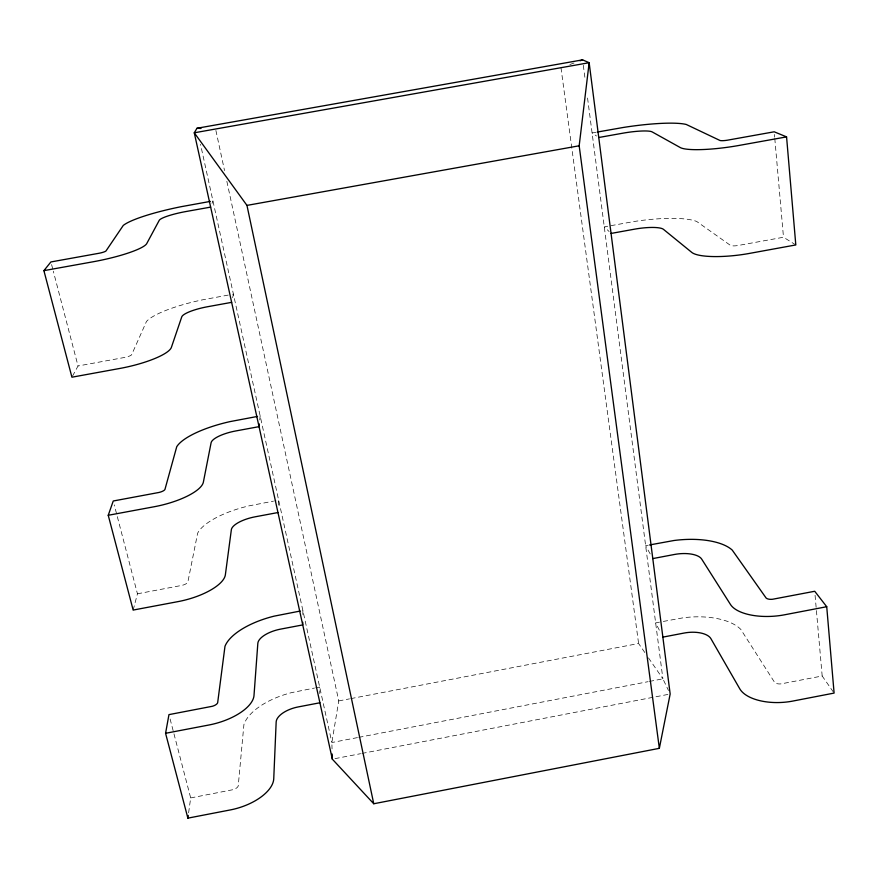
<?xml version="1.0" encoding="UTF-8"?>
<svg xmlns="http://www.w3.org/2000/svg" width="878" height="878" viewBox="0 0 878 878"><rect width="100%" height="100%" fill="white"/><g stroke="black" fill="none" stroke-linecap="round" stroke-linejoin="round"><path stroke-width="0.66" stroke-dasharray="4.39 3.29" d="M302.844 614.468L302.877 610.539M278.381 505.135L278.655 500.186L274.759 500.91M259.734 419.947L260.151 415.931M188.627 812.754L190.68 797.926L169.992 718.577M226.853 181.329L338.754 700.918L331.862 742.525L332.038 748.912M232.648 297.664L233.405 294.141L229.531 294.843M133.16 610.067L137.451 593.802L114.261 504.905M212.026 203.4L212.937 200.93M72.534 376.08L78.032 365.983L53.306 271.159M569.888 64.522L574.98 62.656M357.434 737.608L331.862 742.525L200.513 144.31M358.773 737.344L648.096 681.679M649.446 681.416L662.901 678.826L668.487 690.503M335.012 758.625L360.595 753.697M361.934 753.434L668.827 694.268M190.68 797.926L232.955 789.695A6.025 3.029 -16.8 0 0 238.223 785.975L243.908 724.613A56.324 26.977 -14.4 0 1 291.584 692.621L314.456 688.067M833.354 692.007L822.181 675.994L781.036 683.874A5.948 2.952 -3 0 1 774.637 682.436L740.802 629.405A55.786 26.483 -5.4 0 0 683.358 617.772L660.783 621.898M315.762 687.814L319.68 687.068L319.779 693.609M659.499 622.151L655.646 622.886L660.454 632.369M338.754 700.918L349.51 698.866M350.86 698.603L638.602 643.508L645.44 653.441M648.249 545.205L645.626 545.699L650.839 555.072M137.451 593.802L182.097 585.352A6.344 2.382 -14.6 0 0 187.837 582.147L197.638 533.22A59.155 21.028 -13 0 1 249.132 505.838L273.464 501.151M228.236 295.085L202.335 299.87A62.327 13.62 -11.7 0 0 146.461 321.491L131.623 354.778A6.717 1.558 -12.6 0 1 125.345 357.313L78.032 365.983M795.808 244.94L783.494 237.247L737.608 245.588A6.618 1.515 -7.1 0 1 730.628 245.5L696.737 221.497A61.679 13.357 -8 0 0 634.816 221.399L604.273 226.853L609.123 231.551M595.975 132.293L592.09 132.984L596.535 136.002M648.469 657.863L662.901 678.826L587.195 95.208M51.593 264.574L52.965 269.842M215.889 130.449L224.538 170.617M560.987 67.793L638.602 643.508M583.31 65.29L584.902 77.527M774.44 134.477L774.67 137.144M774.791 138.472L783.494 237.247M815.069 595.284L822.181 675.994"/><path stroke-width="1.32" d="M302.767 622.304L302.734 624.916L280.664 629.109A22.949 9.834 -13.8 0 0 257.836 643.355L254.005 695.464A43.648 19.722 -15.8 0 1 209.052 724.976L165.569 733.295L187.881 818.142L230.365 809.922A42.726 21.522 -16.8 0 0 273.749 778.698L276.164 722.023A22.488 10.766 -14.4 0 1 298.279 706.911L319.899 702.773M259.317 423.975L259.032 426.653L235.82 430.944A24.134 7.222 -12.4 0 0 211.093 442.786L203.378 482.088A46.073 14.619 -13.7 0 1 154.287 506.727L108.235 515.287L133.16 610.067L178.091 601.606A45.019 16.912 -14.6 0 0 225.372 574.772L231.353 529.719A23.618 8.396 -13 0 1 255.246 516.791L277.964 512.543M659.345 748.33L579.173 145.792L589.149 62.7L582.608 59.858L196.99 128.265L194.268 132.797L332.323 759.141L373.754 803.754L659.345 748.33L670.166 694.004L589.149 62.7L194.268 132.797L246.959 205.397L373.754 803.754M187.881 818.142L188.254 815.453M165.569 733.295L168.96 714.626L212.202 706.307A6.157 2.777 -15.8 0 0 217.656 702.784L224.977 646.318A57.476 24.628 -13.8 0 1 274.199 616.136L300.21 611.044M108.235 515.287L113.251 500.998L158.984 492.459A6.497 2.063 -13.7 0 0 164.932 489.507L176.73 446.737A60.45 18.109 -12.4 0 1 230.003 421.616L257.506 416.424M231.638 302.35L207.702 306.707A24.88 5.433 -11.7 0 0 181.746 316.892L171.408 347.315A47.631 11.052 -12.6 0 1 119.595 368.497L71.919 377.2L43.9 270.643L50.902 261.951L99.433 253.193A6.881 1.141 -11.8 0 0 105.964 250.998L123.249 225.459A63.776 9.976 -11.2 0 1 181.164 206.692L210.303 201.402M580.062 60.791L582.608 59.858M662.868 637.121L684.116 633.049A22.268 10.569 -5.4 0 1 710.928 638.69L739.748 688.769A42.188 20.962 -3 0 0 792.812 701.072L834.1 693.082L826.725 606.72L814.718 591.267L772.651 599.246A6.08 2.7 -4 0 1 766.132 598.039L732.241 550.1A56.916 24.178 -6 0 0 673.898 540.519L649.566 544.953M826.725 606.72L784.493 614.809A43.099 19.195 -3.9 0 1 730.474 604.481L701.709 559.132A22.729 9.647 -6 0 0 674.48 554.468L652.793 558.584M611.066 233.438L634.553 229.169A24.617 5.323 -8 0 1 663.45 229.334L691.754 252.381A46.962 10.734 -7.1 0 0 749.625 253.38L795.808 244.94L786.567 136.88L774.198 131.799L727.171 140.239A6.783 1.108 -7.9 0 1 720.059 140.513L686.256 124.467A63.095 9.768 -8.5 0 0 623.314 127.464L597.27 132.062M43.9 270.643L92.827 261.831A48.839 8.121 -11.8 0 0 146.78 243.502L159.247 220.323A25.462 3.984 -11.2 0 1 186.147 211.499L210.643 207.109M786.567 136.88L739.221 145.408A48.136 7.88 -7.9 0 1 680.22 147.526L652.145 131.898A25.188 3.896 -8.5 0 0 622.776 133.204L598.752 137.506M246.959 205.397L579.173 145.792M196.99 128.265L200.974 128.451M332.18 754.026L332.323 759.141"/></g></svg>
